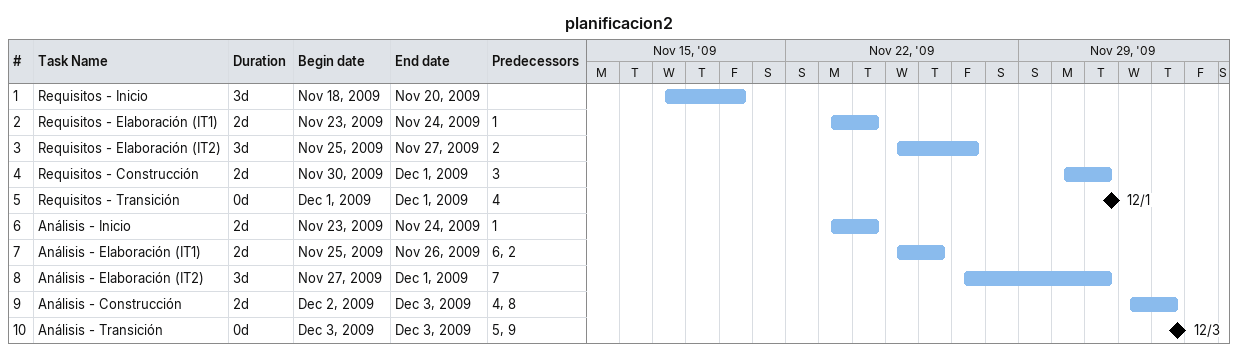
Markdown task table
planificacion2

| ID | Task | Duration | Start | Finish | Predecessors |
|---|---|---|---|---|---|
| 1 | Requisitos - Inicio | 3d | 2009-11-18 | 2009-11-20 |  |
| 2 | Requisitos - Elaboración (IT1) | 2d | 2009-11-23 | 2009-11-24 | 1 |
| 3 | Requisitos - Elaboración (IT2) | 3d | 2009-11-25 | 2009-11-27 | 2 |
| 4 | Requisitos - Construcción | 2d | 2009-11-30 | 2009-12-01 | 3 |
| 5 | Requisitos - Transición | 0d | 2009-12-01 | 2009-12-01 | 4 |
| 6 | Análisis - Inicio | 2d | 2009-11-23 | 2009-11-24 | 1 |
| 7 | Análisis - Elaboración (IT1) | 2d | 2009-11-25 | 2009-11-26 | 6, 2 |
| 8 | Análisis - Elaboración (IT2) | 3d | 2009-11-27 | 2009-12-01 | 7 |
| 9 | Análisis - Construcción | 2d | 2009-12-02 | 2009-12-03 | 4, 8 |
| 10 | Análisis - Transición | 0d | 2009-12-03 | 2009-12-03 | 5, 9 |
